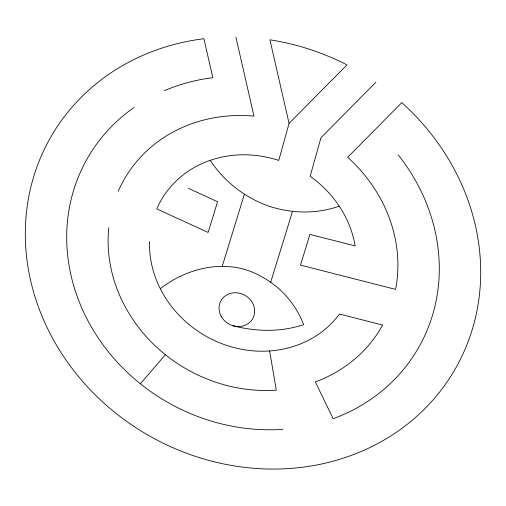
<?xml version="1.0" encoding="UTF-8"?>
<svg xmlns="http://www.w3.org/2000/svg" width="506" height="506" viewBox="0 0 506 506"><rect width="100%" height="100%" fill="white"/><g stroke="black" fill="none" stroke-linecap="round" stroke-linejoin="round"><path stroke-width="0.76" d="M289.065 123.394L346.964 64.882A233.108 210.224 29.7 0 0 269.919 39.81L289.065 123.394L278.762 160.427A105.956 95.558 29.7 0 0 156.765 208.896L208.111 232.431L217.567 201.698L188.529 188.39M222.26 266.175L244.417 194.14M270.685 282.278L292.506 211.331M140.352 383.763L165.386 354.706M375.914 82.193L320.937 137.758L310.153 176.259A105.956 95.558 29.7 0 1 355.161 245.929L309.938 234.392L300.488 265.119L395.591 289.381A148.34 133.78 29.7 0 0 347.685 157.303L401.789 102.617A233.108 210.224 29.7 0 1 389.873 436.52A233.108 210.224 29.7 0 1 46.135 325.51A233.108 210.224 29.7 0 1 203.905 38.722L212.836 77.677A190.724 172.002 29.7 0 0 164.323 90.682M160.288 288.743C188.295 266.694 229.136 257.839 261.185 276.516A80.941 72.997 29.7 0 1 279.413 289.192C290.159 298.869 298.426 311.171 303.644 324.637A115.855 104.483 29.7 0 1 280.229 329.678C264.366 331.335 248.263 329.741 232.861 325.706M235.847 36.957L253.98 116.133A148.34 133.78 29.7 0 0 118.271 191.255M269.635 350.955L276.289 390.139A148.34 133.78 29.7 0 1 108.771 227.713M398.165 154.861A190.724 172.002 29.7 0 1 333.138 418.709L315.333 381.885A148.34 133.78 29.7 0 0 382.656 325.067L339.463 314.049A105.956 95.558 29.7 0 1 221.913 343.694A105.956 95.558 29.7 0 1 149.542 241.533M282.936 429.316A190.724 172.002 29.7 0 1 83.446 311.69A190.724 172.002 29.7 0 1 133.964 107.525M339.235 206.163A106.899 96.406 29.7 0 1 268.041 205.872A106.905 96.406 29.7 0 1 210.23 160.313M221.312 316.56A18.241 16.451 29.7 0 0 252.171 319.52A18.241 16.451 29.7 0 0 237.074 292.81A18.241 16.451 29.7 0 0 221.312 316.56"/></g></svg>
